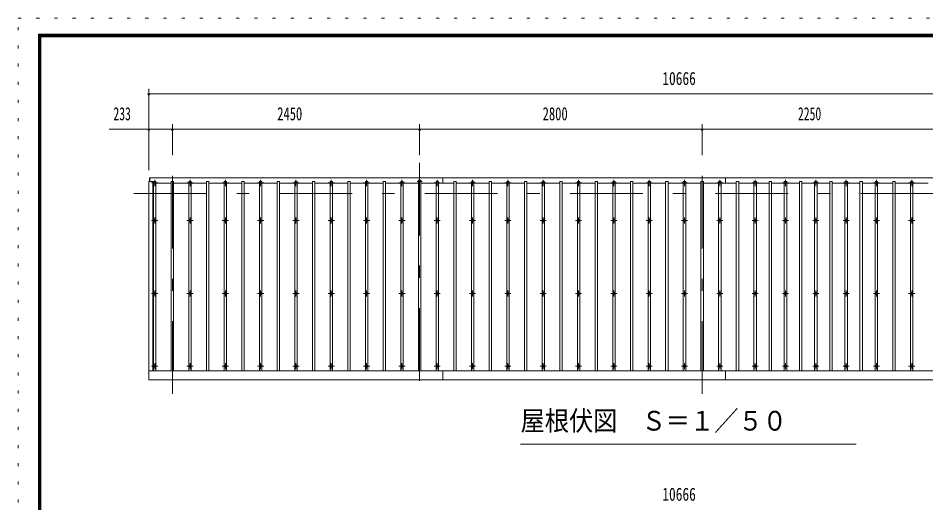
# Model space of a CAD drawing. Units: millimetres, scale not verified, with parts at other scales. Extents: x -25598 to 25608, y -10130 to 10130.
# Drawn here: x -3292 to 5701, y 5327 to 10130 of the extents above; entities that cross this region are included whole.
import ezdxf
from ezdxf.enums import TextEntityAlignment as Align

# ---------------------------------------------------------------- set-up
doc = ezdxf.new("R2010")
doc.units = ezdxf.units.MM
doc.header["$LTSCALE"] = 60
doc.linetypes.add('USER3', pattern=[24, 12, -5, 2, -5])
doc.linetypes.add('USER4', pattern=[3, 0.5, -2.5])
for name, color, linetype, lineweight in [('0-2_1-05BOLD', 7, 'Continuous', 18), ('0-3_1-25CENTER', 3, 'USER3', 18), ('0-4_1-45THIN', 4, 'Continuous', 18), ('0-5_1-55DIM', 3, 'Continuous', 18), ('0-C_F-F1PAPER', 5, 'Continuous', 18), ('0-D_F-E_J_ADD', 5, 'USER4', 18)]:
    doc.layers.add(name, color=color, linetype=linetype, lineweight=lineweight)
doc.styles.add('ＭＳ ゴシック', font='')
doc.styles.get('ＭＳ ゴシック').set_extended_font_data('MS Gothic')

msp = doc.modelspace()

# ---------------------------------------------------------------- linework, layer by layer
at = {"layer": '0-2_1-05BOLD'}
for p, q in [((-1987.58, 8511.15), (-1987.58, 8547.64)), ((915.42, 8547.64), (915.42, 8496.15)), ((3715.42, 8496.15), (3715.42, 8547.64)), ((-1997.58, 6635.07), (8668.42, 6635.07)), ((915.42, 6635.07), (915.42, 6547.64)), ((3715.42, 6547.64), (3715.42, 6635.07))]:
    msp.add_line(p, q, dxfattribs=at)
for points in [[(8663.42, 8511.15), (8663.42, 8547.64), (-1992.58, 8547.64), (-1992.58, 8511.15)], [(8668.42, 6547.64), (-1997.58, 6547.64), (-1997.58, 8511.15), (-1957.58, 8511.15), (-1957.58, 6635.07)]]:
    msp.add_lwpolyline(points, dxfattribs=at)
for centre in [(-1939.58, 8124.14), (-1589.58, 8124.14), (-1239.58, 8124.14), (-889.58, 8124.14), (-539.58, 8124.14), (-189.58, 8124.14), (160.42, 8124.14), (510.42, 8124.14), (860.42, 8124.14), (1210.42, 8124.14), (1560.42, 8124.14), (1910.42, 8124.14), (2260.42, 8124.14), (2610.42, 8124.14), (2960.42, 8124.14), (3310.42, 8124.14), (3660.42, 8124.14), (4010.42, 8124.14), (4310.42, 8124.14), (4610.42, 8124.14), (4910.42, 8124.14), (5210.42, 8124.14), (5560.42, 8124.14), (-1939.58, 7402.47), (-1589.58, 7402.47), (-1239.58, 7402.47), (-889.58, 7402.47), (-539.58, 7402.47), (-189.58, 7402.47), (160.42, 7402.47), (510.42, 7402.47), (860.42, 7402.47), (1210.42, 7402.47), (1560.42, 7402.47), (1910.42, 7402.47), (2260.42, 7402.47), (2610.42, 7402.47), (2960.42, 7402.47), (3310.42, 7402.47), (3660.42, 7402.47), (4010.42, 7402.47), (4310.42, 7402.47), (4610.42, 7402.47), (4910.42, 7402.47), (5210.42, 7402.47), (5560.42, 7402.47), (-1939.58, 6680.81), (-1589.58, 6680.81), (-1239.58, 6680.81), (-889.58, 6680.81), (-539.58, 6680.81), (-189.58, 6680.81), (160.42, 6680.81), (510.42, 6680.81), (860.42, 6680.81), (1210.42, 6680.81), (1560.42, 6680.81), (1910.42, 6680.81), (2260.42, 6680.81), (2610.42, 6680.81), (2960.42, 6680.81), (3310.42, 6680.81), (3660.42, 6680.81), (4010.42, 6680.81), (4310.42, 6680.81), (4610.42, 6680.81), (4910.42, 6680.81), (5210.42, 6680.81), (5560.42, 6680.81)]:
    msp.add_circle(centre, 10, dxfattribs=at)
for centre, radius, start, end in [((-1939.58, 8486.18), 14.5, 46.39838, 133.60162), ((-1939.58, 8507.18), 14.5, 226.3961, 313.6039), ((-1589.58, 8486.18), 14.5, 46.39838, 133.60162), ((-1589.58, 8507.18), 14.5, 226.3961, 313.6039), ((-1239.58, 8486.18), 14.5, 46.39838, 133.60162), ((-1239.58, 8507.18), 14.5, 226.3961, 313.6039), ((-889.58, 8486.18), 14.5, 46.39838, 133.60162), ((-889.58, 8507.18), 14.5, 226.3961, 313.6039), ((-539.58, 8486.18), 14.5, 46.39838, 133.60162), ((-539.58, 8507.18), 14.5, 226.3961, 313.6039), ((-189.58, 8486.18), 14.5, 46.39838, 133.60162), ((-189.58, 8507.18), 14.5, 226.3961, 313.6039), ((160.42, 8486.18), 14.5, 46.39838, 133.60162), ((160.42, 8507.18), 14.5, 226.3961, 313.6039), ((510.42, 8486.18), 14.5, 46.39838, 133.60162), ((510.42, 8507.18), 14.5, 226.3961, 313.6039), ((685.42, 8512.63), 15, 326.44154, 213.55197), ((860.42, 8486.18), 14.5, 46.39838, 133.60162), ((860.42, 8507.18), 14.5, 226.3961, 313.6039), ((1210.42, 8486.18), 14.5, 46.39838, 133.60162), ((1210.42, 8507.18), 14.5, 226.3961, 313.6039), ((1560.42, 8486.18), 14.5, 46.39838, 133.60162), ((1560.42, 8507.18), 14.5, 226.3961, 313.6039), ((1910.42, 8486.18), 14.5, 46.39838, 133.60162), ((1910.42, 8507.18), 14.5, 226.3961, 313.6039), ((2260.42, 8486.18), 14.5, 46.39838, 133.60162), ((2260.42, 8507.18), 14.5, 226.3961, 313.6039), ((2610.42, 8486.18), 14.5, 46.39838, 133.60162), ((2610.42, 8507.18), 14.5, 226.3961, 313.6039), ((2960.42, 8486.18), 14.5, 46.39838, 133.60162), ((2960.42, 8507.18), 14.5, 226.3961, 313.6039), ((3310.42, 8486.18), 14.5, 46.39838, 133.60162), ((3310.42, 8507.18), 14.5, 226.3961, 313.6039), ((3660.42, 8486.18), 14.5, 46.39838, 133.60162), ((3660.42, 8507.18), 14.5, 226.3961, 313.6039), ((4010.42, 8486.18), 14.5, 46.39838, 133.60162), ((4010.42, 8507.18), 14.5, 226.3961, 313.6039), ((4310.42, 8486.18), 14.5, 46.39838, 133.60162), ((4310.42, 8507.18), 14.5, 226.3961, 313.6039), ((4610.42, 8486.18), 14.5, 46.39838, 133.60162), ((4610.42, 8507.18), 14.5, 226.3961, 313.6039), ((4910.42, 8486.18), 14.5, 46.39838, 133.60162), ((4910.42, 8507.18), 14.5, 226.3961, 313.6039), ((5210.42, 8486.18), 14.5, 46.39838, 133.60162), ((5210.42, 8507.18), 14.5, 226.3961, 313.6039), ((5560.42, 8486.18), 14.5, 46.39838, 133.60162), ((5560.42, 8507.18), 14.5, 226.3961, 313.6039)]:
    msp.add_arc(centre, radius, start, end, dxfattribs=at)
at = {"layer": '0-3_1-25CENTER'}
for p, q in [((-1764.58, 6407.63), (-1764.58, 8697.63)), ((685.42, 8697.63), (685.42, 6407.63)), ((3485.42, 6407.63), (3485.42, 8697.63)), ((-1969.58, 8496.68), (-1909.58, 8496.68)), ((-1939.58, 8526.68), (-1939.58, 8466.68)), ((-1559.58, 8496.68), (-1619.58, 8496.68)), ((-1589.58, 8526.68), (-1589.58, 8466.68)), ((-1209.58, 8496.68), (-1269.58, 8496.68)), ((-1239.58, 8526.68), (-1239.58, 8466.68)), ((-919.58, 8496.68), (-859.58, 8496.68)), ((-889.58, 8466.68), (-889.58, 8526.68)), ((-509.58, 8496.68), (-569.58, 8496.68)), ((-539.58, 8526.68), (-539.58, 8466.68)), ((-219.58, 8496.68), (-159.58, 8496.68)), ((-189.58, 8466.68), (-189.58, 8526.68)), ((190.42, 8496.68), (130.42, 8496.68)), ((160.42, 8526.68), (160.42, 8466.68)), ((540.42, 8496.68), (480.42, 8496.68)), ((510.42, 8526.68), (510.42, 8466.68)), ((710.42, 8512.63), (660.42, 8512.63)), ((890.42, 8496.68), (830.42, 8496.68)), ((860.42, 8526.68), (860.42, 8466.68)), ((1180.42, 8496.68), (1240.42, 8496.68)), ((1210.42, 8466.68), (1210.42, 8526.68)), ((1590.42, 8496.68), (1530.42, 8496.68)), ((1560.42, 8526.68), (1560.42, 8466.68)), ((1940.42, 8496.68), (1880.42, 8496.68)), ((1910.42, 8526.68), (1910.42, 8466.68)), ((2230.42, 8496.68), (2290.42, 8496.68)), ((2260.42, 8466.68), (2260.42, 8526.68)), ((2640.42, 8496.68), (2580.42, 8496.68)), ((2610.42, 8526.68), (2610.42, 8466.68)), ((2930.42, 8496.68), (2990.42, 8496.68)), ((2960.42, 8466.68), (2960.42, 8526.68)), ((3340.42, 8496.68), (3280.42, 8496.68)), ((3310.42, 8526.68), (3310.42, 8466.68)), ((3690.42, 8496.68), (3630.42, 8496.68)), ((3660.42, 8466.68), (3660.42, 8526.68)), ((4040.42, 8496.68), (3980.42, 8496.68)), ((4010.42, 8526.68), (4010.42, 8466.68)), ((4340.42, 8496.68), (4280.42, 8496.68)), ((4310.42, 8466.68), (4310.42, 8526.68)), ((4640.42, 8496.68), (4580.42, 8496.68)), ((4610.42, 8526.68), (4610.42, 8466.68)), ((4940.42, 8496.68), (4880.42, 8496.68)), ((4910.42, 8526.68), (4910.42, 8466.68)), ((5240.42, 8496.68), (5180.42, 8496.68)), ((5210.42, 8526.68), (5210.42, 8466.68)), ((5590.42, 8496.68), (5530.42, 8496.68)), ((5560.42, 8526.68), (5560.42, 8466.68)), ((-2144.58, 8391.64), (8815.42, 8391.64)), ((-1909.58, 8124.14), (-1969.58, 8124.14)), ((-1939.58, 8154.13), (-1939.58, 8094.14)), ((-1559.58, 8124.14), (-1619.58, 8124.14)), ((-1589.58, 8154.13), (-1589.58, 8094.14)), ((-1269.58, 8124.14), (-1209.58, 8124.14)), ((-1239.58, 8094.14), (-1239.58, 8154.13)), ((-859.58, 8124.14), (-919.58, 8124.14)), ((-889.58, 8154.13), (-889.58, 8094.14)), ((-569.58, 8124.14), (-509.58, 8124.14)), ((-539.58, 8094.14), (-539.58, 8154.13)), ((-159.58, 8124.14), (-219.58, 8124.14)), ((-189.58, 8154.13), (-189.58, 8094.14)), ((130.42, 8124.14), (190.42, 8124.14)), ((160.42, 8094.14), (160.42, 8154.13)), ((540.42, 8124.14), (480.42, 8124.14)), ((510.42, 8154.13), (510.42, 8094.14)), ((890.42, 8124.14), (830.42, 8124.14)), ((860.42, 8154.13), (860.42, 8094.14)), ((1240.42, 8124.14), (1180.42, 8124.14)), ((1210.42, 8154.13), (1210.42, 8094.14)), ((1590.42, 8124.14), (1530.42, 8124.14)), ((1560.42, 8154.13), (1560.42, 8094.14)), ((1880.42, 8124.14), (1940.42, 8124.14)), ((1910.42, 8094.14), (1910.42, 8154.13)), ((2290.42, 8124.14), (2230.42, 8124.14)), ((2260.42, 8154.13), (2260.42, 8094.14)), ((2580.42, 8124.14), (2640.42, 8124.14)), ((2610.42, 8094.14), (2610.42, 8154.13)), ((2990.42, 8124.14), (2930.42, 8124.14)), ((2960.42, 8154.13), (2960.42, 8094.14)), ((3340.42, 8124.14), (3280.42, 8124.14)), ((3310.42, 8154.13), (3310.42, 8094.14)), ((3690.42, 8124.14), (3630.42, 8124.14)), ((3660.42, 8094.14), (3660.42, 8154.13)), ((4040.42, 8124.14), (3980.42, 8124.14)), ((4010.42, 8154.13), (4010.42, 8094.14)), ((4340.42, 8124.14), (4280.42, 8124.14)), ((4310.42, 8094.14), (4310.42, 8154.13)), ((4640.42, 8124.14), (4580.42, 8124.14)), ((4610.42, 8154.13), (4610.42, 8094.14)), ((4940.42, 8124.14), (4880.42, 8124.14)), ((4910.42, 8154.13), (4910.42, 8094.14)), ((5240.42, 8124.14), (5180.42, 8124.14)), ((5210.42, 8154.13), (5210.42, 8094.14)), ((5590.42, 8124.14), (5530.42, 8124.14)), ((5560.42, 8154.13), (5560.42, 8094.14)), ((-1969.58, 7402.47), (-1909.58, 7402.47)), ((-1939.58, 7432.47), (-1939.58, 7372.47)), ((-1619.58, 7402.47), (-1559.58, 7402.47)), ((-1589.58, 7432.47), (-1589.58, 7372.47)), ((-1269.58, 7402.47), (-1209.58, 7402.47)), ((-1239.58, 7372.47), (-1239.58, 7432.47)), ((-919.58, 7402.47), (-859.58, 7402.47)), ((-889.58, 7432.47), (-889.58, 7372.47)), ((-569.58, 7402.47), (-509.58, 7402.47)), ((-539.58, 7372.47), (-539.58, 7432.47)), ((-219.58, 7402.47), (-159.58, 7402.47)), ((-189.58, 7432.47), (-189.58, 7372.47)), ((130.42, 7402.47), (190.42, 7402.47)), ((160.42, 7372.47), (160.42, 7432.47)), ((480.42, 7402.47), (540.42, 7402.47)), ((510.42, 7432.47), (510.42, 7372.47)), ((830.42, 7402.47), (890.42, 7402.47)), ((860.42, 7372.47), (860.42, 7432.47)), ((1180.42, 7402.47), (1240.42, 7402.47)), ((1210.42, 7432.47), (1210.42, 7372.47)), ((1530.42, 7402.47), (1590.42, 7402.47)), ((1560.42, 7372.47), (1560.42, 7432.47)), ((1880.42, 7402.47), (1940.42, 7402.47)), ((1910.42, 7432.47), (1910.42, 7372.47)), ((2230.42, 7402.47), (2290.42, 7402.47)), ((2260.42, 7372.47), (2260.42, 7432.47)), ((2580.42, 7402.47), (2640.42, 7402.47)), ((2610.42, 7432.47), (2610.42, 7372.47)), ((2930.42, 7402.47), (2990.42, 7402.47)), ((2960.42, 7372.47), (2960.42, 7432.47)), ((3280.42, 7402.47), (3340.42, 7402.47)), ((3310.42, 7432.47), (3310.42, 7372.47)), ((3690.42, 7402.47), (3630.42, 7402.47)), ((3660.42, 7372.47), (3660.42, 7432.47)), ((3980.42, 7402.47), (4040.42, 7402.47)), ((4010.42, 7432.47), (4010.42, 7372.47)), ((4340.42, 7402.47), (4280.42, 7402.47)), ((4310.42, 7372.47), (4310.42, 7432.47)), ((4580.42, 7402.47), (4640.42, 7402.47)), ((4610.42, 7432.47), (4610.42, 7372.47)), ((4880.42, 7402.47), (4940.42, 7402.47)), ((4910.42, 7432.47), (4910.42, 7372.47)), ((5180.42, 7402.47), (5240.42, 7402.47)), ((5210.42, 7432.47), (5210.42, 7372.47)), ((5530.42, 7402.47), (5590.42, 7402.47)), ((5560.42, 7432.47), (5560.42, 7372.47)), ((-1909.58, 6680.81), (-1969.58, 6680.81)), ((-1939.58, 6710.81), (-1939.58, 6650.81)), ((-1559.58, 6680.81), (-1619.58, 6680.81)), ((-1589.58, 6710.81), (-1589.58, 6650.81)), ((-1269.58, 6680.81), (-1209.58, 6680.81)), ((-1239.58, 6650.81), (-1239.58, 6710.81)), ((-859.58, 6680.81), (-919.58, 6680.81)), ((-889.58, 6710.81), (-889.58, 6650.81)), ((-569.58, 6680.81), (-509.58, 6680.81)), ((-539.58, 6650.81), (-539.58, 6710.81)), ((-159.58, 6680.81), (-219.58, 6680.81)), ((-189.58, 6710.81), (-189.58, 6650.81)), ((130.42, 6680.81), (190.42, 6680.81)), ((160.42, 6650.81), (160.42, 6710.81)), ((540.42, 6680.81), (480.42, 6680.81)), ((510.42, 6710.81), (510.42, 6650.81)), ((890.42, 6680.81), (830.42, 6680.81)), ((860.42, 6710.81), (860.42, 6650.81)), ((1240.42, 6680.81), (1180.42, 6680.81)), ((1210.42, 6710.81), (1210.42, 6650.81)), ((1590.42, 6680.81), (1530.42, 6680.81)), ((1560.42, 6710.81), (1560.42, 6650.81)), ((1880.42, 6680.81), (1940.42, 6680.81)), ((1910.42, 6650.81), (1910.42, 6710.81)), ((2290.42, 6680.81), (2230.42, 6680.81)), ((2260.42, 6710.81), (2260.42, 6650.81)), ((2580.42, 6680.81), (2640.42, 6680.81)), ((2610.42, 6650.81), (2610.42, 6710.81)), ((2990.42, 6680.81), (2930.42, 6680.81)), ((2960.42, 6710.81), (2960.42, 6650.81)), ((3340.42, 6680.81), (3280.42, 6680.81)), ((3310.42, 6710.81), (3310.42, 6650.81)), ((3690.42, 6680.81), (3630.42, 6680.81)), ((3660.42, 6650.81), (3660.42, 6710.81)), ((4040.42, 6680.81), (3980.42, 6680.81)), ((4010.42, 6710.81), (4010.42, 6650.81)), ((4340.42, 6680.81), (4280.42, 6680.81)), ((4310.42, 6650.81), (4310.42, 6710.81)), ((4640.42, 6680.81), (4580.42, 6680.81)), ((4610.42, 6710.81), (4610.42, 6650.81)), ((4940.42, 6680.81), (4880.42, 6680.81)), ((4910.42, 6710.81), (4910.42, 6650.81)), ((5240.42, 6680.81), (5180.42, 6680.81)), ((5210.42, 6710.81), (5210.42, 6650.81)), ((5590.42, 6680.81), (5530.42, 6680.81)), ((5560.42, 6710.81), (5560.42, 6650.81))]:
    msp.add_line(p, q, dxfattribs=at)
at = {"layer": '0-4_1-45THIN'}
for p, q in [((-1952.08, 8496.15), (-1957.58, 8496.15)), ((-1952.08, 6635.07), (-1952.08, 8511.15)), ((-1927.08, 8496.15), (-1777.08, 8496.15)), ((-1777.08, 8511.15), (-1777.08, 6635.07)), ((-1752.08, 8496.15), (-1602.08, 8496.15)), ((-1602.08, 8511.15), (-1602.08, 6635.07)), ((-1577.08, 8496.15), (-1427.08, 8496.15)), ((-1427.08, 8511.15), (-1427.08, 6635.07)), ((-1402.08, 8496.15), (-1252.08, 8496.15)), ((-1252.08, 8511.15), (-1252.08, 6635.07)), ((-1227.08, 8496.15), (-1077.08, 8496.15)), ((-1077.08, 8511.15), (-1077.08, 6635.07)), ((-1052.08, 8496.15), (-902.08, 8496.15)), ((-902.08, 8511.15), (-902.08, 6635.07)), ((-877.08, 8496.15), (-727.08, 8496.15)), ((-727.08, 8511.15), (-727.08, 6635.07)), ((-702.08, 8496.15), (-552.08, 8496.15)), ((-552.08, 8511.15), (-552.08, 6635.07)), ((-527.08, 8496.15), (-377.08, 8496.15)), ((-377.08, 8511.15), (-377.08, 6635.07)), ((-352.08, 8496.15), (-202.08, 8496.15)), ((-202.08, 8511.15), (-202.08, 6635.07)), ((-177.08, 8496.15), (-27.08, 8496.15)), ((-27.08, 8511.15), (-27.08, 6635.07)), ((-2.08, 8496.15), (147.92, 8496.15)), ((147.92, 8511.15), (147.92, 6635.07)), ((172.92, 8496.15), (322.92, 8496.15)), ((322.92, 8511.15), (322.92, 6635.07)), ((347.92, 8496.15), (497.92, 8496.15)), ((497.92, 8511.15), (497.92, 6635.07)), ((522.92, 8496.15), (672.92, 8496.15)), ((672.92, 8511.15), (672.92, 6635.07)), ((697.92, 8496.15), (847.92, 8496.15)), ((847.92, 8511.15), (847.92, 6635.07)), ((872.92, 8496.15), (1022.92, 8496.15)), ((1022.92, 8511.15), (1022.92, 6635.07)), ((1047.92, 8496.15), (1197.92, 8496.15)), ((1197.92, 8511.15), (1197.92, 6635.07)), ((1222.92, 8496.15), (1372.92, 8496.15)), ((1372.92, 8511.15), (1372.92, 6635.07)), ((1397.92, 8496.15), (1547.92, 8496.15)), ((1547.92, 8511.15), (1547.92, 6635.07)), ((1572.92, 8496.15), (1722.92, 8496.15)), ((1722.92, 8511.15), (1722.92, 6635.07)), ((1747.92, 8496.15), (1897.92, 8496.15)), ((1897.92, 8511.15), (1897.92, 6635.07)), ((1922.92, 8496.15), (2072.92, 8496.15)), ((2072.92, 8511.15), (2072.92, 6635.07)), ((2097.92, 8496.15), (2247.92, 8496.15)), ((2247.92, 8511.15), (2247.92, 6635.07)), ((2272.92, 8496.15), (2422.92, 8496.15)), ((2422.92, 8511.15), (2422.92, 6635.07)), ((2447.92, 8496.15), (2597.92, 8496.15)), ((2597.92, 8511.15), (2597.92, 6635.07)), ((2622.92, 8496.15), (2772.92, 8496.15)), ((2772.92, 8511.15), (2772.92, 6635.07)), ((2797.92, 8496.15), (2947.92, 8496.15)), ((2947.92, 8511.15), (2947.92, 6635.07)), ((2972.92, 8496.15), (3122.92, 8496.15)), ((3122.92, 8511.15), (3122.92, 6635.07)), ((3147.92, 8496.15), (3297.92, 8496.15)), ((3297.92, 8511.15), (3297.92, 6635.07)), ((3322.92, 8496.15), (3472.92, 8496.15)), ((3472.92, 8511.15), (3472.92, 6635.07)), ((3497.92, 8496.15), (3647.92, 8496.15)), ((3647.92, 8511.15), (3647.92, 6635.07)), ((3672.92, 8496.15), (3822.92, 8496.15)), ((3822.92, 8511.15), (3822.92, 6635.07)), ((3847.92, 8496.15), (3997.92, 8496.15)), ((3997.92, 8511.15), (3997.92, 6635.07)), ((4022.92, 8496.15), (4147.92, 8496.15)), ((4147.92, 8511.15), (4147.92, 6635.07)), ((4172.92, 8496.15), (4297.92, 8496.15)), ((4297.92, 8511.15), (4297.92, 6635.07)), ((4322.92, 8496.15), (4447.92, 8496.15)), ((4447.92, 8511.15), (4447.92, 6635.07)), ((4472.92, 8496.15), (4597.92, 8496.15)), ((4597.92, 8511.15), (4597.92, 6635.07)), ((4622.92, 8496.15), (4747.92, 8496.15)), ((4747.92, 8511.15), (4747.92, 6635.07)), ((4772.92, 8496.15), (4897.92, 8496.15)), ((4897.92, 8511.15), (4897.92, 6635.07)), ((4922.92, 8496.15), (5047.92, 8496.15)), ((5047.92, 8511.15), (5047.92, 6635.07)), ((5072.92, 8496.15), (5197.92, 8496.15)), ((5197.92, 8511.15), (5197.92, 6635.07)), ((5222.92, 8496.15), (5372.92, 8496.15)), ((5372.92, 8511.15), (5372.92, 6635.07)), ((5397.92, 8496.15), (5547.92, 8496.15)), ((5547.92, 8511.15), (5547.92, 6635.07)), ((5572.92, 8496.15), (5722.92, 8496.15))]:
    msp.add_line(p, q, dxfattribs=at)
for points in [[(-1952.08, 8511.15), (-1927.08, 8511.15), (-1927.08, 6635.07)], [(-1752.08, 6635.07), (-1752.08, 8511.15), (-1777.08, 8511.15)], [(-1577.08, 6635.07), (-1577.08, 8511.15), (-1602.08, 8511.15)], [(-1402.08, 6635.07), (-1402.08, 8511.15), (-1427.08, 8511.15)], [(-1227.08, 6635.07), (-1227.08, 8511.15), (-1252.08, 8511.15)], [(-1052.08, 6635.07), (-1052.08, 8511.15), (-1077.08, 8511.15)], [(-877.08, 6635.07), (-877.08, 8511.15), (-902.08, 8511.15)], [(-702.08, 6635.07), (-702.08, 8511.15), (-727.08, 8511.15)], [(-527.08, 6635.07), (-527.08, 8511.15), (-552.08, 8511.15)], [(-352.08, 6635.07), (-352.08, 8511.15), (-377.08, 8511.15)], [(-177.08, 6635.07), (-177.08, 8511.15), (-202.08, 8511.15)], [(-2.08, 6635.07), (-2.08, 8511.15), (-27.08, 8511.15)], [(172.92, 6635.07), (172.92, 8511.15), (147.92, 8511.15)], [(347.92, 6635.07), (347.92, 8511.15), (322.92, 8511.15)], [(522.92, 6635.07), (522.92, 8511.15), (497.92, 8511.15)], [(697.92, 6635.07), (697.92, 8511.15), (672.92, 8511.15)], [(872.92, 6635.07), (872.92, 8511.15), (847.92, 8511.15)], [(1047.92, 6635.07), (1047.92, 8511.15), (1022.92, 8511.15)], [(1222.92, 6635.07), (1222.92, 8511.15), (1197.92, 8511.15)], [(1397.92, 6635.07), (1397.92, 8511.15), (1372.92, 8511.15)], [(1572.92, 6635.07), (1572.92, 8511.15), (1547.92, 8511.15)], [(1747.92, 6635.07), (1747.92, 8511.15), (1722.92, 8511.15)], [(1922.92, 6635.07), (1922.92, 8511.15), (1897.92, 8511.15)], [(2097.92, 6635.07), (2097.92, 8511.15), (2072.92, 8511.15)], [(2272.92, 6635.07), (2272.92, 8511.15), (2247.92, 8511.15)], [(2447.92, 6635.07), (2447.92, 8511.15), (2422.92, 8511.15)], [(2622.92, 6635.07), (2622.92, 8511.15), (2597.92, 8511.15)], [(2797.92, 6635.07), (2797.92, 8511.15), (2772.92, 8511.15)], [(2972.92, 6635.07), (2972.92, 8511.15), (2947.92, 8511.15)], [(3147.92, 6635.07), (3147.92, 8511.15), (3122.92, 8511.15)], [(3322.92, 6635.07), (3322.92, 8511.15), (3297.92, 8511.15)], [(3497.92, 6635.07), (3497.92, 8511.15), (3472.92, 8511.15)], [(3672.92, 6635.07), (3672.92, 8511.15), (3647.92, 8511.15)], [(3847.92, 6635.07), (3847.92, 8511.15), (3822.92, 8511.15)], [(4022.92, 6635.07), (4022.92, 8511.15), (3997.92, 8511.15)], [(4172.92, 6635.07), (4172.92, 8511.15), (4147.92, 8511.15)], [(4322.92, 6635.07), (4322.92, 8511.15), (4297.92, 8511.15)], [(4472.92, 6635.07), (4472.92, 8511.15), (4447.92, 8511.15)], [(4622.92, 6635.07), (4622.92, 8511.15), (4597.92, 8511.15)], [(4772.92, 6635.07), (4772.92, 8511.15), (4747.92, 8511.15)], [(4922.92, 6635.07), (4922.92, 8511.15), (4897.92, 8511.15)], [(5072.92, 6635.07), (5072.92, 8511.15), (5047.92, 8511.15)], [(5222.92, 6635.07), (5222.92, 8511.15), (5197.92, 8511.15)], [(5397.92, 6635.07), (5397.92, 8511.15), (5372.92, 8511.15)], [(5572.92, 6635.07), (5572.92, 8511.15), (5547.92, 8511.15)]]:
    msp.add_lwpolyline(points, dxfattribs=at)
at = {"layer": '0-5_1-55DIM'}
for p, q in [((-1987.58, 9378.63), (-2007.58, 9378.63)), ((-1997.58, 9428.63), (-1997.58, 8622.64)), ((8668.42, 9378.63), (-1997.58, 9378.63)), ((-2390.08, 9028.63), (9060.92, 9028.63)), ((-1987.58, 9028.63), (-2007.58, 9028.63)), ((-1754.58, 9028.63), (-1774.58, 9028.63)), ((-1764.58, 8772.64), (-1764.58, 9078.64)), ((695.42, 9028.63), (675.42, 9028.63)), ((685.42, 9078.64), (685.42, 8772.64)), ((3495.42, 9028.63), (3475.42, 9028.63)), ((3485.42, 8772.64), (3485.42, 9078.64)), ((1685.42, 5907.64), (5010.42, 5907.64))]:
    msp.add_line(p, q, dxfattribs=at)
for centre in [(-1997.58, 9378.63), (-1997.58, 9028.63), (-1764.58, 9028.63), (685.42, 9028.63), (3485.42, 9028.63)]:
    msp.add_arc(centre, 10, 180, 0, dxfattribs=at)
at = {"layer": '0-C_F-F1PAPER'}
for points in [[(25607.76, -10130.04), (-3092.24, -10130.04), (-3092.24, 9969.96), (25607.76, 9969.96)], [(25605.25, -10127.54), (-3089.74, -10127.54), (-3089.74, 9967.46), (25605.25, 9967.46)], [(25602.76, -10125.04), (-3087.24, -10125.04), (-3087.24, 9964.96), (25602.76, 9964.96)], [(25600.26, -10122.54), (25600.26, 9962.46), (-3084.74, 9962.46), (-3084.74, -10122.54)], [(25597.76, -10120.04), (-3082.24, -10120.04), (-3082.24, 9959.96), (25597.76, 9959.96)], [(25595.26, -10117.54), (25595.26, 9957.46), (-3079.74, 9957.46), (-3079.74, -10117.54)], [(25592.75, -10115.04), (-3077.24, -10115.04), (-3077.24, 9954.96), (25592.75, 9954.96)], [(25590.26, -10112.54), (25590.26, 9952.46), (-3074.74, 9952.46), (-3074.74, -10112.54)], [(25587.75, -10110.04), (25587.75, 9949.96), (-3072.24, 9949.96), (-3072.24, -10110.04)], [(25585.26, -10107.54), (25585.26, 9947.46), (-3069.74, 9947.46), (-3069.74, -10107.54)], [(25582.76, -10105.04), (-3067.24, -10105.04), (-3067.24, 9944.96), (25582.76, 9944.96)]]:
    msp.add_lwpolyline(points, close=True, dxfattribs=at)
at = {"layer": '0-D_F-E_J_ADD'}
msp.add_lwpolyline([(8587.76, 1729.96), (-3292.24, 1729.96), (-3292.24, 10129.96), (8587.76, 10129.96)], close=True, dxfattribs=at)

# ---------------------------------------------------------------- texts
at = {"layer": '0-5_1-55DIM', "color": 7, "style": 'ＭＳ ゴシック'}
for s, height, width, p in [('10666', 130.2, 0.75, (3089.79, 9428.63)), ('233', 130.2, 0.65, (-2348.25, 9078.63)), ('2450', 130.2, 0.7, (-725.59, 9078.63)), ('2800', 130.2, 0.7, (1904.15, 9078.63)), ('2250', 130.2, 0.65, (4433.74, 9078.63)), ('屋根伏図\u3000Ｓ＝１／５０', 195.4, 0.9, (1685.42, 5984.28)), ('10666', 130.2, 0.75, (3089.79, 5308.63))]:
    msp.add_text(s, height=height, dxfattribs=dict(at, width=width)).set_placement(p, align=Align.BOTTOM_LEFT)

doc.saveas('drawing.dxf')
